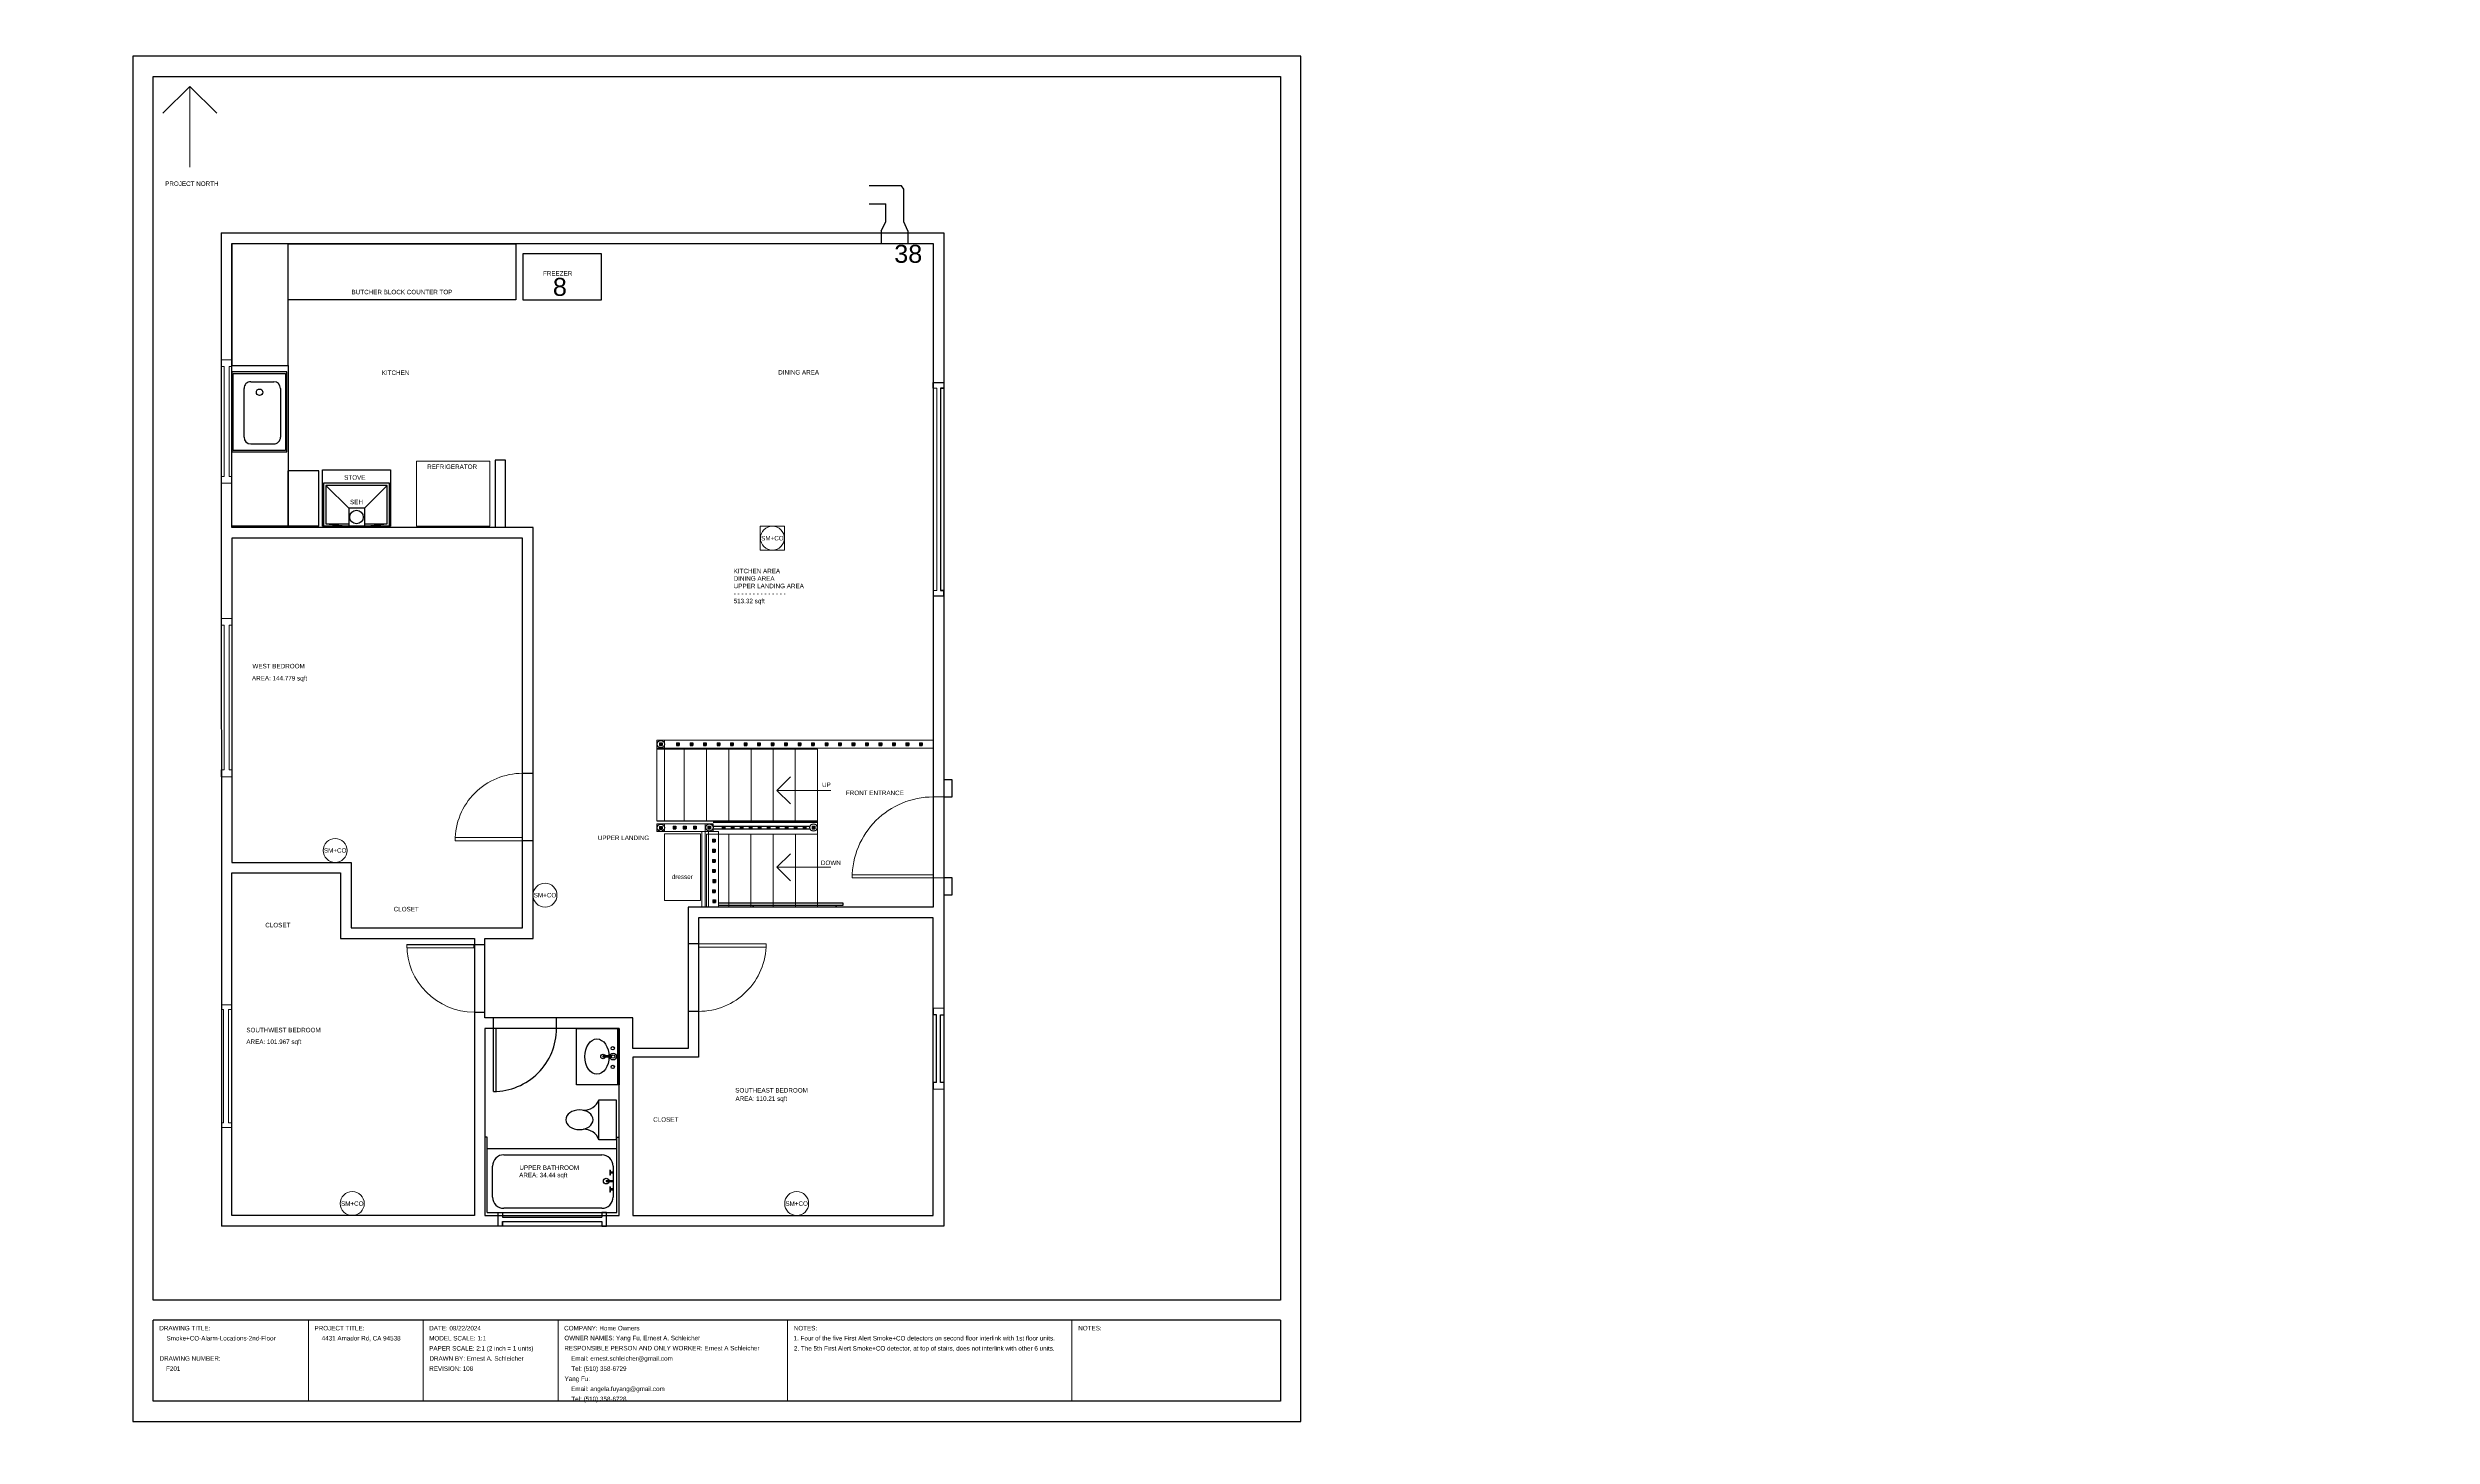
# Paper-space layout 'Layout1' of a CAD drawing. Header units: inches. Extents: x 2.53 to 12.41, y 0.69 to 6.45.
# The model-space entities are those that its viewports show. They can reach past a viewport. Long polylines and large blocks are cut down to what shows.
import ezdxf

# ---------------------------------------------------------------- set-up
doc = ezdxf.new("R2010")
doc.units = ezdxf.units.IN
doc.header["$MEASUREMENT"] = 0
doc.linetypes.add('CENTER2', pattern=[1.125, 0.75, -0.125, 0.125, -0.125])
doc.linetypes.add('DASHED', pattern=[0.75, 0.5, -0.25])
doc.layers.get('0').update_dxf_attribs({"color": 1, "lineweight": 9})
for name, color, linetype, lineweight in [('00-page-edge', 7, 'Continuous', 9), ('A201-Floorplan-2nd-floor', 7, 'Continuous', 9), ('A201-Text', 7, 'Continuous', 9), ('F201-Fire-and-CO-2nd-floor', 1, 'Continuous', 9)]:
    doc.layers.add(name, color=color, linetype=linetype, lineweight=lineweight)
doc.layers.add('Title Block', color=7, linetype='Continuous')
doc.layers.get('0').off()
doc.styles.get("Standard").update_dxf_attribs({"font": 'Arial.ttf', "height": 2})

# ---------------------------------------------------------------- blocks, each defined once
blk = doc.blocks.new('refrigerator')
at = {"layer": 'A201-Floorplan-2nd-floor', "linetype": 'CENTER2'}
blk.add_lwpolyline([(0, 0), (-32.625, 0), (-32.625, 28.925), (0, 28.925)], close=True, dxfattribs=at)
blk = doc.blocks.new('stove')
at = {"layer": 'A201-Floorplan-2nd-floor', "linetype": 'CENTER2', "lineweight": 30}
blk.add_lwpolyline([(-30.3, 25), (0, 25), (0, 0), (-30.3, 0)], close=True, dxfattribs=at)
blk = doc.blocks.new('L2-dining-room-window')
at = {"layer": 'A201-Floorplan-2nd-floor', "lineweight": 30}
for p, q in [((0, -2.5), (0, 0)), ((0, 0), (4.8, 0)), ((4.8, 0), (4.8, -2.5)), ((3.2, -2.5), (4.8, -2.5)), ((3.2, -2.5), (3.2, -92.5)), ((4.8, -2.5), (3.2, -2.5)), ((0, -92.5), (0, -95)), ((0, -95), (4.8, -95)), ((3.2, -92.5), (4.8, -92.5)), ((4.8, -92.5), (3.2, -92.5)), ((4.8, -95), (4.8, -92.5))]:
    blk.add_line(p, q, dxfattribs=at)
at = {"layer": 'A201-Floorplan-2nd-floor'}
blk.add_lwpolyline([(0, -92.5), (1.6, -92.5), (1.6, -2.5), (0, -2.5)], dxfattribs=at)
blk = doc.blocks.new('L2-SE-bedroom-window')
at = {"lineweight": 30}
blk.add_line((0, -33.125), (0, -36.125), dxfattribs=at)
at = {"layer": 'A201-Floorplan-2nd-floor'}
for p, q in [((4.75, 0), (0, 0)), ((0, -36.125), (4.75, -36.125))]:
    blk.add_line(p, q, dxfattribs=at)
at = {"layer": 'A201-Floorplan-2nd-floor', "lineweight": 30}
for p, q in [((0, 0), (0, -3)), ((4.75, 0), (4.75, -3)), ((1.5, -3), (0, -3)), ((1.5, -33.125), (1.5, -3)), ((3.25, -3), (4.75, -3)), ((3.25, -33.125), (3.25, -3)), ((1.5, -33.125), (0, -33.125)), ((4.75, -33.125), (3.25, -33.125)), ((4.75, -33.125), (4.75, -36.125))]:
    blk.add_line(p, q, dxfattribs=at)
blk = doc.blocks.new('L2-bathroom-door')
at = {"lineweight": 30}
for p, q in [((0, -28), (0, 0)), ((1.2, 0), (0, 0)), ((0, 0), (0, 0)), ((1.2, -28), (1.2, 0))]:
    blk.add_line(p, q, dxfattribs=at)
blk.add_arc((0, 0), 28, 270, 0, dxfattribs=at)
blk = doc.blocks.new('L2-SE-bedroom')
at = {"layer": 'A201-Floorplan-2nd-floor'}
for p, q in [((30, 0), (0, 0)), ((0, 0), (0, -1.4)), ((0, -1.4), (30, -1.4))]:
    blk.add_line(p, q, dxfattribs=at)
blk.add_arc((0, 0), 30, 270, 0, dxfattribs=at)
blk = doc.blocks.new('L2-W-bedroom-door')
at = {"layer": 'A201-Floorplan-2nd-floor'}
for p, q in [((-156.2, -523.3), (-186.2, -523.3)), ((-186.2, -524.7), (-156.2, -524.7)), ((-156.2, -524.7), (-156.2, -523.3))]:
    blk.add_line(p, q, dxfattribs=at)
blk.add_arc((-156.2, -524.7), 30, 90, 180, dxfattribs=at)
blk = doc.blocks.new('L2-SW-bedroom-door')
at = {"layer": 'A201-Floorplan-2nd-floor', "lineweight": 30}
for p in [(-313.9, -549.4), (-283.9, -550.8)]:
    blk.add_line(p, (-283.9, -549.4), dxfattribs=at)
at = {"layer": 'A201-Floorplan-2nd-floor'}
blk.add_line((-313.9, -550.8), (-283.9, -550.8), dxfattribs=at)
blk.add_arc((-283.9, -549.4), 30, 180, 270, dxfattribs=at)
blk = doc.blocks.new('L2-SW-bedroom-window')
at = {"layer": 'A201-Floorplan-2nd-floor'}
for p, q in [((0, 54.5), (-4.7, 54.5)), ((0, 52.5), (0, 54.5)), ((-4.7, 52.5), (-3.7, 52.5)), ((-3.7, 2), (-3.7, 52.5)), ((-1.5, 2), (-1.5, 52.5)), ((-1.5, 52.5), (0, 52.5)), ((-3.7, 2), (-4.7, 2)), ((0, 0), (-4.7, 0)), ((0, 2), (-1.5, 2)), ((0, 0), (0, 2))]:
    blk.add_line(p, q, dxfattribs=at)
at = {"layer": 'A201-Floorplan-2nd-floor', "lineweight": 30}
for p, q in [((-4.7, 54.5), (-4.7, 52.5)), ((-4.7, 2), (-4.7, 0))]:
    blk.add_line(p, q, dxfattribs=at)
blk = doc.blocks.new('L2-bathroom-bath-tub')
at = {"lineweight": 30}
for p, q in [((-1, 0), (0, 0)), ((-58.7, 0), (-59.7, 0)), ((-58.7, -33.5), (-58.7, 0)), ((-58.7, -5), (-1, -5)), ((-51.3, -7.8), (-7.7, -7.8)), ((-1, -33.5), (-1, 0)), ((-56.3, -26.6), (-56.3, -12.8)), ((-2.7, -12.8), (-2.7, -26.6)), ((-7.7, -31.6), (-51.3, -31.6)), ((-58.7, -33.5), (-1, -33.5))]:
    blk.add_line(p, q, dxfattribs=at)
for centre, start, end in [((-51.3, -12.8), 90, 180), ((-7.7, -12.8), 0, 90), ((-51.3, -26.6), 180, 270), ((-7.7, -26.6), 270, 0)]:
    blk.add_arc(centre, 5, start, end, dxfattribs=at)
blk = doc.blocks.new('L2-bathroom-window')
at = {"lineweight": 30}
for p, q in [((0, 0), (0, 6)), ((0, 6), (2, 6)), ((2, 0), (0, 0)), ((2, 6), (2, 4)), ((2, 6), (2, 4)), ((2, 4), (46.2, 4)), ((2, 2), (2, 0)), ((2, 0), (2, 2)), ((2, 2), (46.2, 2)), ((48.2, 6), (46.2, 6)), ((46.2, 6), (46.2, 4)), ((46.2, 2), (46.2, 0)), ((46.2, 0), (48.2, 0)), ((48.2, 0), (48.2, 6))]:
    blk.add_line(p, q, dxfattribs=at)
blk = doc.blocks.new('brick-facade-right-of-front-door')
at = {"lineweight": 30}
for p, q in [((3.625, 7.625), (0, 7.625)), ((0, 7.625), (0, 0)), ((0, 0), (3.625, 0)), ((3.625, 0), (3.625, 7.625))]:
    blk.add_line(p, q, dxfattribs=at)
blk = doc.blocks.new('brick-facade-left-of-front-door')
at = {"lineweight": 30}
for p, q in [((3.625, 0), (0, 0)), ((0, 0), (0, -7.625)), ((3.625, -7.625), (3.625, 0)), ((0, -7.625), (3.625, -7.625))]:
    blk.add_line(p, q, dxfattribs=at)
blk = doc.blocks.new('L2-bathroom-sink')
at = {"lineweight": 30}
for p, q in [((-19, -25), (-19, 0)), ((-19, 0), (0, 0)), ((-0.8, 0), (-0.8, -25)), ((0, 0), (0, -25)), ((-3.4, -12.2), (-7.2, -12.2)), ((-7.2, -12.8), (-7.2, -12.2)), ((-3.4, -12.8), (-7.2, -12.8)), ((0, -25), (-19, -25))]:
    blk.add_line(p, q, dxfattribs=at)
for centre, radius in [((-2.9, -8.8), 0.75), ((-7.2, -12.5), 1), ((-2.7, -12.5), 1.5), ((-2.9, -17.1), 0.75), ((-2.7, -12.5), 0.75)]:
    blk.add_circle(centre, radius, dxfattribs=at)
blk.add_ellipse((-9.9, -12.5), major_axis=(0, 7.83), ratio=0.682565, dxfattribs=at)
blk = doc.blocks.new('L2-toilet')
at = {"layer": 'A201-Floorplan-2nd-floor', "lineweight": 30}
for p, q in [((-7.8, 0), (-7.8, 17.8)), ((-7.8, 17.8), (0, 17.8)), ((0, 17.8), (0, 0)), ((0, 0), (-7.8, 0))]:
    blk.add_line(p, q, dxfattribs=at)
for centre, start, end in [((-14.4, 20.3), 267.5527, 339.3943), ((-14.4, -2.5), 20.6057, 92.4473)]:
    blk.add_arc(centre, 7.15, start, end, dxfattribs=at)
blk.add_ellipse((-16.4, 8.9), major_axis=(-6.05, 0), ratio=0.722961, start_param=4.712389, end_param=10.995574, dxfattribs=at)
blk = doc.blocks.new('L2-tub-hot-faucet')
at = {"layer": 'A201-Floorplan-2nd-floor', "lineweight": 30}
for p, q in [((-1.3, 1.4), (-1.5, 1.4)), ((-1.5, 1.4), (-1.5, -0.9)), ((-1.3, 1.4), (-1.3, -0.9)), ((0, 0.5), (-1.3, 0.5)), ((0, 0), (-1.3, 0)), ((-1.3, -0.9), (-1.3, 0)), ((-1.3, -0.9), (-1.5, -0.9))]:
    blk.add_line(p, q, dxfattribs=at)
blk = doc.blocks.new('L2-tub-faucets-and-drain')
at = {"layer": 'A201-Floorplan-2nd-floor', "lineweight": 30}
for p, q in [((0, 0.2), (3.1, 0.2)), ((0, 0.2), (0, -0.2)), ((0, -0.2), (3.1, -0.2))]:
    blk.add_line(p, q, dxfattribs=at)
blk.add_circle((0, 0), 1.25, dxfattribs=at)
at = {"lineweight": 30}
for p in [(3.1, 3.5), (3.1, -4)]:
    blk.add_blockref('L2-tub-hot-faucet', p, dxfattribs=at)
blk = doc.blocks.new('L2-furnace-register-38-and-duct')
at = {"layer": 'A201-Floorplan-2nd-floor', "lineweight": 30}
for p, q in [((9, 25.6), (-5.4, 25.6)), ((10, 24.2), (9, 25.6)), ((10, 9.6), (10, 24.2)), ((-5.3, 17.6), (2.1, 17.6)), ((2, 9.6), (2.1, 17.6)), ((0, 5.6), (2, 9.6)), ((0, 5.6), (0, 0)), ((11.9, 5.6), (10, 9.6)), ((11.9, 5.6), (11.9, 0))]:
    blk.add_line(p, q, dxfattribs=at)
blk = doc.blocks.new('L2-north-kitchen-butcher-block')
at = {"layer": 'A201-Floorplan-2nd-floor', "linetype": 'CENTER2', "lineweight": 30}
blk.add_lwpolyline([(0, -25), (-101.3, -25), (-101.3, 0), (0, 0)], close=True, dxfattribs=at)
blk = doc.blocks.new('L2-kitchen-NW-butcher-block')
at = {"layer": 'A201-Floorplan-2nd-floor', "linetype": 'CENTER2', "lineweight": 30}
blk.add_lwpolyline([(25, -54.2), (25, 0), (0, 0), (0, -54.2)], close=True, dxfattribs=at)
blk = doc.blocks.new('L2-kitchen-butcher-block-sink')
at = {"layer": 'A201-Floorplan-2nd-floor', "linetype": 'CENTER2', "lineweight": 30}
blk.add_lwpolyline([(0, 71.3625), (25, 71.3625), (25, 0), (0, 0)], close=True, dxfattribs=at)
blk = doc.blocks.new('L2-butcher-block-west-stove')
at = {"layer": 'A201-Floorplan-2nd-floor', "linetype": 'CENTER2', "lineweight": 30}
for p, q in [((13.7, 24.6), (0, 24.6)), ((0, 0), (0, 24.6)), ((13.7, 0), (13.7, 24.6)), ((13.7, 0), (0, 0))]:
    blk.add_line(p, q, dxfattribs=at)
blk = doc.blocks.new('smart-hood')
at = {"lineweight": 30}
for p, q in [((11.15625, 8), (11.15625, 0)), ((18.15625, 8), (11.15625, 8)), ((18.15625, 8), (18.15625, 0))]:
    blk.add_line(p, q, dxfattribs=at)
blk.add_lwpolyline([(0, 0), (29.3125, 0), (29.3125, 19), (0, 19)], close=True, dxfattribs=at)
blk.add_lwpolyline([(18.15625, 1), (28.3125, 1), (28.3125, 18), (1, 18), (1, 1), (11.15625, 1)], dxfattribs=at)
blk.add_circle((14.65625, 4), 3, dxfattribs=at)
blk = doc.blocks.new('L2-stove-exhaust-hood')
at = {"layer": 'A201-Floorplan-2nd-floor', "lineweight": 30}
for p, q in [((0, 8), (-10.15625, 18)), ((17.15625, 18), (7, 8)), ((-10.15625, 1), (0, 0)), ((7, 0), (17.15625, 1))]:
    blk.add_line(p, q, dxfattribs=at)
blk.add_blockref('smart-hood', (-11.15625, 0), dxfattribs=at)
blk = doc.blocks.new('L2-cabinet-holding-kitchen-sink')
at = {"layer": 'A201-Floorplan-2nd-floor', "lineweight": -3}
for points in [[(0, 0), (0, 35.6), (-24.4, 35.6), (-24.4, 0)], [(-23.8, 0.6), (-23.8, 34.9), (-0.6, 34.9), (-0.6, 0.6)]]:
    blk.add_lwpolyline(points, close=True, dxfattribs=at)
blk = doc.blocks.new('L2-kitchen-sink-and-drain')
at = {"layer": 'A201-Floorplan-2nd-floor', "lineweight": -3}
for p, q in [((-6.9375, -19.96875), (-6.9375, 1.71875)), ((-3.9375, 4.71875), (6.28125, 4.71875)), ((9.28125, 1.71875), (9.28125, -19.96875)), ((-3.9375, -22.96875), (6.28125, -22.96875))]:
    blk.add_line(p, q, dxfattribs=at)
blk.add_circle((0, 0), 1.45459, dxfattribs=at)
for centre, start, end in [((-3.9375, 1.71875), 90, 180), ((6.28125, 1.71875), 0, 90), ((-3.9375, -19.96875), 180, 270), ((6.28125, -19.96875), 270, 0)]:
    blk.add_arc(centre, 3, start, end, dxfattribs=at)
blk = doc.blocks.new('L2-front-door')
at = {"layer": 'A201-Floorplan-2nd-floor'}
for p, q in [((-36, 1.4), (0, 1.4)), ((-36, 0), (0, 0))]:
    blk.add_line(p, q, dxfattribs=at)
at = {"layer": 'A201-Floorplan-2nd-floor', "lineweight": 30}
blk.add_line((0, 1.4), (0, 0), dxfattribs=at)
at = {"layer": 'A201-Floorplan-2nd-floor'}
blk.add_arc((0, 0), 36, 90, 180, dxfattribs=at)
blk = doc.blocks.new('L2-banister-rail')
at = {"layer": 'A201-Floorplan-2nd-floor', "lineweight": -3}
for p, q in [((292.3, -354.6), (291.1, -355.8)), ((292.3, -355.8), (291.1, -354.6)), ((291.1, -354.6), (291.1, -355.8)), ((291.1, -354.6), (292.3, -354.6)), ((291.1, -355.8), (292.3, -355.8)), ((292.3, -354.6), (292.3, -355.8))]:
    blk.add_line(p, q, dxfattribs=at)
at = {"layer": 'A201-Floorplan-2nd-floor', "lineweight": 5}
blk.add_line((291.7, -355.8), (291.7, -354.6), dxfattribs=at)
blk = doc.blocks.new('L2-dresser-in-front-of-banister')
at = {"layer": 'A201-Floorplan-2nd-floor', "lineweight": 5}
for p, q in [((232.3, -358), (232.3, -387.6)), ((248.3, -358), (232.3, -358)), ((248.3, -387.6), (248.3, -358)), ((232.3, -387.6), (248.3, -387.6))]:
    blk.add_line(p, q, dxfattribs=at)
blk = doc.blocks.new('L2-SW-bannister-ball')
at = {"layer": 'A201-Floorplan-2nd-floor', "lineweight": -3}
blk.add_circle((231.6, -355.2), 1.62, dxfattribs=at)
at = {"color": 1, "lineweight": 5}
blk.add_blockref('L2-banister-rail', (-60.1, 0), dxfattribs=at)
blk = doc.blocks.new('L2-SE-bannister-ball')
at = {"layer": 'A201-Floorplan-2nd-floor', "lineweight": -3}
blk.add_circle((252.3, -355.2), 1.62, dxfattribs=at)
at = {"color": 1, "lineweight": 5}
blk.add_blockref('L2-banister-rail', (-39.5, 0), dxfattribs=at)
blk = doc.blocks.new('L1-pt-5-bannister-ball')
at = {"layer": 'A201-Floorplan-2nd-floor', "lineweight": -3}
blk.add_circle((298.6, -355.2), 1.61, dxfattribs=at)
at = {"color": 1, "lineweight": 5}
blk.add_blockref('L2-banister-rail', (6.9, 0), dxfattribs=at)
blk = doc.blocks.new('L2-south-stairway-5-steps')
at = {"layer": 'A201-Floorplan-2nd-floor', "lineweight": 5}
for p, q in [((-49.375, 0), (0, 0)), ((-49.375, 0), (-49.375, -32.40625)), ((-39.5, 0), (-39.5, -32.40625)), ((-29.625, 0), (-29.625, -32.40625)), ((-19.75, 0), (-19.75, -32.40625)), ((-9.875, 0), (-9.875, -32.40625)), ((0, 0), (0, -32.40625))]:
    blk.add_line(p, q, dxfattribs=at)
blk = doc.blocks.new('L2-south-stairway-handrail-to-L1')
at = {"layer": 'A201-Floorplan-2nd-floor', "lineweight": -3}
for p, q in [((-44.1, 1.2), (11.2, 1.2)), ((11.2, 0), (-44.1, 0)), ((-28.7, -0.8), (-28.7, 0)), ((-28.5, -0.8), (-28.5, 0)), ((8.1, 0), (8.1, -0.8)), ((8.3, 0), (8.3, -0.8)), ((11.2, 1.2), (11.2, 0))]:
    blk.add_line(p, q, dxfattribs=at)
blk = doc.blocks.new('L1-arrow')
at = {"lineweight": 5}
for p, q in [((188.3, -366), (182.3, -360)), ((182.3, -366), (164.3, -366)), ((182.3, -366), (188.3, -366)), ((188.3, -366), (182.3, -372))]:
    blk.add_line(p, q, dxfattribs=at)
blk = doc.blocks.new('L2-west-bedroom-window')
at = {"layer": 'A201-Floorplan-2nd-floor'}
for p, q in [((-4.8, 70.4), (0, 70.4)), ((-3.5, 67.4), (-4.8, 67.4)), ((-3.5, 67.4), (-3.5, 3)), ((0, 67.4), (-1.3, 67.4)), ((-1.3, 67.4), (-1.3, 3)), ((-4.8, 3), (-3.5, 3)), ((0, 0), (-4.8, 0)), ((-1.3, 3), (0, 3)), ((0, 3), (0, 0))]:
    blk.add_line(p, q, dxfattribs=at)
at = {"layer": 'A201-Floorplan-2nd-floor', "lineweight": 30}
for p, q in [((-4.8, 70.4), (-4.8, 67.4)), ((0, 70.4), (0, 67.4)), ((-4.8, 3), (-4.8, 0))]:
    blk.add_line(p, q, dxfattribs=at)
blk = doc.blocks.new('L2-kitchen-window')
at = {"layer": 'A201-Floorplan-2nd-floor'}
for p, q in [((0, 54.9), (-4.8, 54.9)), ((0, 54.9), (0, 51.9)), ((-3.5, 51.9), (-4.8, 51.9)), ((-3.5, 51.9), (-3.5, 3)), ((0, 51.9), (-1.3, 51.9)), ((-1.3, 51.9), (-1.3, 3)), ((-4.8, 3), (-3.5, 3)), ((0, 0), (-4.8, 0)), ((-1.3, 3), (0, 3)), ((0, 3), (0, 0))]:
    blk.add_line(p, q, dxfattribs=at)
at = {"layer": 'A201-Floorplan-2nd-floor', "lineweight": 30}
for p, q in [((-4.8, 54.9), (-4.8, 51.9)), ((-4.8, 3), (-4.8, 0))]:
    blk.add_line(p, q, dxfattribs=at)
blk = doc.blocks.new('L2-First-Alert-Smoke+CO-224')
at = {"layer": 'F201-Fire-and-CO-2nd-floor', "lineweight": 5}
blk.add_circle((0, 5.3, -87.6), 5.33, dxfattribs=at)
blk.add_text('SM+CO', height=2, dxfattribs=at).set_placement((-5, 4.3, -87.6))
blk = doc.blocks.new('L2-First-Alert-Smoke+CO-223')
at = {"layer": 'F201-Fire-and-CO-2nd-floor', "lineweight": 5}
blk.add_circle((0, 5.3, -87.8), 5.33, dxfattribs=at)
blk.add_text('SM+CO', height=2, dxfattribs=at).set_placement((-5, 4.3, -87.8))
blk = doc.blocks.new('L2-First-Alert-Smoke+CO-221')
at = {"layer": 'F201-Fire-and-CO-2nd-floor', "lineweight": 5}
blk.add_circle((0, 5.3, -87.9), 5.33, dxfattribs=at)
blk.add_text('SM+CO', height=2, dxfattribs=at).set_placement((-5, 4.3, -87.9))
blk = doc.blocks.new('L2-First-Alert-Smoke+CO-220')
at = {"layer": 'F201-Fire-and-CO-2nd-floor', "lineweight": 5}
blk.add_circle((5.3, 0, -87.2), 5.33, dxfattribs=at)
blk.add_text('SM+CO', height=2, dxfattribs=at).set_placement((0.3, -1, -87.2))
blk = doc.blocks.new('L2-Ceiling-Smoke+CO-222')
at = {"layer": '00-page-edge', "lineweight": 5}
blk.add_line((0, 0, -93.2), (0, 0, -93.2), dxfattribs=at)
at = {"layer": 'F201-Fire-and-CO-2nd-floor', "lineweight": 5}
for p, q in [((-5.4, -5.4, -93.2), (-5.4, 5.4, -93.2)), ((-5.4, 5.4, -93.2), (5.4, 5.4, -93.2)), ((5.4, 5.4, -93.2), (5.4, -5.4, -93.2)), ((5.4, -5.4, -93.2), (-5.4, -5.4, -93.2))]:
    blk.add_line(p, q, dxfattribs=at)
blk.add_circle((0, 0, -93.2), 5.33, dxfattribs=at)
blk.add_text('SM+CO', height=2, dxfattribs=at).set_placement((-5, -1, -93.2))
blk = doc.blocks.new('arrow')
at = {"layer": '00-page-edge', "lineweight": 5}
for q in [(-12, 24), (0, 0), (12, 24)]:
    blk.add_line((0, 36), q, dxfattribs=at)
blk = doc.blocks.new('project-northt')
at = {"layer": 'Title Block', "lineweight": 5}
blk.add_blockref('arrow', (0, -36), dxfattribs=at)
blk.add_text('PROJECT NORTH', height=2, dxfattribs=at).set_placement((-11, -44.3))

msp = doc.modelspace()

# ---------------------------------------------------------------- linework, layer by layer
at = {"layer": '00-page-edge', "lineweight": 5}
for p, q in [((574.4, 413.5), (610.4, 413.5)), ((574.4, 287), (610.4, 287)), ((574.4, 185), (610.4, 185)), ((574.4, 125), (610.4, 125)), ((574.4, 74), (610.4, 74)), ((574.4, 5), (574.4, 5)), ((574.4, 5), (574.4, 5))]:
    msp.add_line(p, q, dxfattribs=at)
at = {"layer": '00-page-edge', "lineweight": -3}
for points in [[(12.1, -4), (619.4, -4), (619.4, 515.3), (12.1, 515.3)], [(565.4, 5), (21.1, 5), (21.1, 506.3), (565.4, 506.3)]]:
    msp.add_lwpolyline(points, close=True, dxfattribs=at)
at = {"layer": 'A201-Floorplan-2nd-floor', "lineweight": -3}
for p, q in [((90.7, 356.6), (532.5, 356.6)), ((90.7, 35.2), (90.7, 356.6)), ((532.5, 356.6), (532.5, 35.3)), ((352.2, 228.9), (352.2, 300.4)), ((352.8, 254), (352.8, 300.4)), ((354.6, 254), (354.6, 297.1)), ((355.8, 254), (355.8, 297.1)), ((407, 247.5), (407, 242.8)), ((437, 247.5), (437, 242.8)), ((444.6, 184.3), (439.9, 184.3)), ((331, 169.2), (331, 173.9)), ((361, 169.2), (361, 173.9)), ((221.8, 161.7), (191.8, 161.7)), ((191.8, 161.7), (191.8, 157)), ((191.8, 157), (221.8, 157)), ((407.3, 147.8), (407.3, 152.5)), ((437.3, 147.8), (437.3, 152.5)), ((444.6, 156.3), (439.9, 156.3)), ((444.6, 156.3), (444.6, 152.5)), ((526.5, 153.5), (498, 153.5)), ((90.7, 35.2), (532.5, 35.3))]:
    msp.add_line(p, q, dxfattribs=at)
at = {"layer": 'A201-Floorplan-2nd-floor', "lineweight": 5}
for p, q in [((316.4, 351.8), (316.4, 228.9)), ((319.9, 351.8), (319.9, 228.9)), ((341.6, 351.8), (341.6, 356.6)), ((377.6, 351.8), (377.6, 356.6)), ((320.3, 300.4), (320.3, 228.9)), ((352.2, 300.4), (320.3, 300.4)), ((390.6, 300.4), (352.2, 300.4)), ((352.2, 290.5), (320.3, 290.5)), ((352.2, 280.6), (320.3, 280.6)), ((352.2, 270.8), (320.3, 270.8)), ((352.2, 260.9), (320.3, 260.9)), ((390.6, 256.3), (357, 256.3)), ((357, 228.9), (357, 256.3)), ((390.6, 249), (390.6, 256.3)), ((352.2, 251), (320.3, 251)), ((353.5, 228.9), (353.5, 254)), ((353.5, 254), (357, 254)), ((357, 250.4), (353.5, 250.4)), ((390.6, 249), (357, 249)), ((352.2, 241.1), (320.3, 241.1)), ((352.2, 232.3), (316.4, 232.3)), ((316.4, 228.9), (352.2, 228.9)), ((353.5, 232.3), (357, 232.3)), ((353.5, 228.9), (357, 228.9)), ((120.5, 204.3), (119.4, 204.3))]:
    msp.add_line(p, q, dxfattribs=at)
at = {"layer": 'A201-Floorplan-2nd-floor', "linetype": 'DASHED', "lineweight": 5}
for p, q in [((357, 251.9), (390.6, 251.9)), ((357, 250.4), (390.6, 250.4))]:
    msp.add_line(p, q, dxfattribs=at)
at = {"layer": 'A201-Floorplan-2nd-floor', "lineweight": -3}
for points in [[(221.8, 173.9), (221.8, 40), (95.4, 39.9), (95.4, 351.8), (390.6, 351.8), (390.6, 242.8), (453.5, 242.8), (453.5, 218.3), (439.9, 218.3), (439.9, 152.5), (404.6, 152.5), (404.6, 173.9), (221.8, 173.9)], [(366.1, 255), (364.9, 255)], [(370.6, 255), (369.4, 255)], [(375.1, 255), (373.9, 255)], [(379.6, 255), (378.4, 255)], [(384.1, 255), (382.9, 255)], [(375.4, 39.9), (375.4, 88.3), (404.6, 88.3), (404.6, 147.8), (527.8, 147.8), (527.8, 40), (375.4, 40)]]:
    msp.add_lwpolyline(points, dxfattribs=at)
for points in [[(457.3, 247.5), (457.3, 218.3), (527.8, 218.3), (527.8, 351.8), (395.4, 351.8), (395.4, 247.5)], [(527.8, 212.2), (444.6, 212.2), (444.6, 152.5), (527.8, 152.5)], [(226.5, 39.9), (370.7, 40), (370.7, 93), (399.8, 93), (399.8, 169.2), (226.5, 169.2)]]:
    msp.add_lwpolyline(points, close=True, dxfattribs=at)
at = {"layer": 'A201-Floorplan-2nd-floor', "linetype": 'CENTER2', "lineweight": -3}
msp.add_lwpolyline([(120.5, 204.3), (100, 204.3), (100, 169.3), (120.5, 169.3)], close=True, dxfattribs=at)
at = {"layer": 'A201-Text', "lineweight": 5}
msp.add_line((120.5, 169.3), (120.5, 170.5), dxfattribs=at)
at = {"layer": 'Title Block', "lineweight": -3}
for p, q in [((574.4, 506.3), (574.4, 5)), ((574.4, 506.3), (610.4, 506.3)), ((610.4, 506.3), (610.4, 5)), ((610.4, 5), (574.4, 5))]:
    msp.add_line(p, q, dxfattribs=at)

# ---------------------------------------------------------------- block references
at = {"lineweight": -3, "rotation": 89.99999999999999}
for name, p in [('L2-dining-room-window', (157.2, 351.8)), ('L2-SE-bedroom', (407, 247.5)), ('L2-tub-faucets-and-drain', (512.5, 206.4)), ('L2-north-kitchen-butcher-block', (95.5, 166.3)), ('L2-W-bedroom-door', (-163.6, 325.4)), ('refrigerator', (221.1, 154.7)), ('stove', (221.1, 110.5)), ('L2-stove-exhaust-hood', (221.1, 91.9)), ('L2-butcher-block-west-stove', (221.1, 65)), ('L2-kitchen-sink-and-drain', (161.6, 52.3)), ('L2-SW-bedroom-window', (488.6, 40))]:
    msp.add_blockref(name, p, dxfattribs=at)
at = {"lineweight": 5, "rotation": 89.99999999999999}
for name, p in [('L2-front-door', (377.6, 351.8)), ('L2-south-stairway-handrail-to-L1', (389.9, 300.4)), ('L1-pt-5-bannister-ball', (0, 0)), ('L2-south-stairway-5-steps', (358.2, 300.4)), ('L2-SE-bannister-ball', (0, 0)), ('L2-dresser-in-front-of-banister', (0, 0)), ('L2-SW-bannister-ball', (-37.1, -0.9)), ('L2-SW-bannister-ball', (0.1, -0.9)), ('L2-cabinet-holding-kitchen-sink', (188.1, 64.4)), ('L2-kitchen-window', (202.1, 40)), ('L2-west-bedroom-window', (332.6, 40))]:
    msp.add_blockref(name, p, dxfattribs=at)
at = {"color": 1, "lineweight": 5, "rotation": 89.99999999999999}
for p in [(-37.1, 54.6), (-37.1, 48.6), (-37.1, 42.6), (-37.1, 36.6), (-37.1, 30.6), (-37.1, 24.6), (-37.1, 18.6), (-37.1, 12.6), (-37.1, 6.6), (-37.1, 0.6), (-37.1, -5.4), (0, 2.9), (0, -1.1), (0, -5.1), (-37.1, -11.4), (0, -9.1), (0, -13.1), (-37.1, -17.4), (-37.1, -23.4), (0, -17.1), (0, -21.1), (0, -25.1), (-37.1, -29.4), (-37.1, -35.4), (0, -29.1), (0, -33.1), (5.8, -37.4), (10.3, -37.4), (14.8, -37.4), (19.3, -37.4), (23.8, -37.3), (28.3, -37.4), (32.8, -37.3), (-37.1, -41.4), (-37.1, -47.4), (0, -45.9), (-37.1, -53.4), (0, -50.4), (0, -54.9)]:
    msp.add_blockref('L2-banister-rail', p, dxfattribs=at)
at = {"layer": '00-page-edge', "lineweight": 5, "rotation": 89.99999999999999}
for name, p in [('L2-First-Alert-Smoke+CO-224', (527.8, 291.1, 87.6)), ('L2-Ceiling-Smoke+CO-222', (226.5, 280.3, 93.2)), ('L2-First-Alert-Smoke+CO-220', (385.3, 173.9, 87.2)), ('L2-First-Alert-Smoke+CO-223', (527.8, 93.5, 87.8)), ('L2-First-Alert-Smoke+CO-221', (370.7, 85.9, 87.9)), ('project-northt', (25.5, 21.3))]:
    msp.add_blockref(name, p, dxfattribs=at)
at = {"layer": 'A201-Floorplan-2nd-floor', "lineweight": -3, "rotation": 89.99999999999999}
for name, p in [('brick-facade-right-of-front-door', (341.6, 356.6)), ('brick-facade-left-of-front-door', (377.6, 356.6)), ('L2-SE-bedroom-window', (435.5, 351.8)), ('L2-furnace-register-38-and-duct', (95.4, 328.7)), ('L2-bathroom-sink', (444.6, 212.2)), ('L2-bathroom-bath-tub', (493, 212.2)), ('L2-toilet', (494.1, 210.9)), ('L2-bathroom-window', (532.5, 158.3)), ('L2-bathroom-door', (444.6, 156.3)), ('L2-SW-bedroom-door', (-142.1, 431.6)), ('L2-kitchen-NW-butcher-block', (95.5, 40)), ('L2-kitchen-butcher-block-sink', (221.1, 40))]:
    msp.add_blockref(name, p, dxfattribs=at)
at = {"layer": 'A201-Floorplan-2nd-floor', "lineweight": 5, "rotation": 270}
for p in [(704.7, 470.6), (738.9, 470.6)]:
    msp.add_blockref('L1-arrow', p, dxfattribs=at)

# ---------------------------------------------------------------- texts
at = {"layer": '00-page-edge', "lineweight": 5}
for s, p in [('DRAWING NUMBER:', (592.4, 7.8)), ('F201', (596.9, 10.7))]:
    msp.add_text(s, height=2, rotation=90, dxfattribs=at).set_placement(p)
at = {"layer": 'A201-Floorplan-2nd-floor', "lineweight": 5}
for s, p in [('DOWN', (371.9, 301.9)), ('UP', (337.2, 302.4)), ('dresser', (378.1, 235.6))]:
    msp.add_text(s, height=2, rotation=90, dxfattribs=at).set_placement(p)
at = {"layer": 'A201-Floorplan-2nd-floor', "lineweight": -3, "insert": (96, 334.5), "char_height": 8, "attachment_point": 1, "rotation": 90}
msp.add_mtext('38', dxfattribs=at)
at = {"layer": 'A201-Text', "lineweight": 5}
for s, p in [('FRONT ENTRANCE', (340.8, 313)), ('DINING AREA', (153.7, 282.9)), ('SOUTHEAST BEDROOM', (473.1, 263.8)), ('AREA: 110.21 sqft', (476.8, 263.9)), ('CLOSET', (486.1, 227.3)), ('UPPER LANDING', (360.8, 202.7)), ('FREEZER', (109.7, 178.3)), ('UPPER BATHROOM', (507.5, 167.8)), ('AREA: 34.44 sqft', (510.8, 167.7)), ('REFRIGERATOR', (195.7, 126.8)), ('BUTCHER BLOCK COUNTER TOP', (118, 93.2)), ('KITCHEN', (153.9, 106.6)), ('CLOSET', (392.5, 111.9)), ('STOVE', (200.5, 89.9)), ('SEH', (211.4, 92.5)), ('SOUTHWEST BEDROOM', (446.3, 46.4)), ('WEST BEDROOM', (284.4, 49.1)), ('AREA: 144.779 sqft', (289.8, 48.9)), ('CLOSET', (399.6, 54.8)), ('AREA: 101.967 sqft', (451.5, 46.4))]:
    msp.add_text(s, height=2, rotation=90, dxfattribs=at).set_placement(p)
at = {"layer": 'A201-Text', "lineweight": 5, "insert": (240.1, 263.1), "char_height": 2, "width": 69.688, "attachment_point": 1, "rotation": 90}
msp.add_mtext('KITCHEN AREA\\PDINING AREA\\PUPPER LANDING AREA\\P- - - - - - - - - - - - - -\\P513.32 sqft', dxfattribs=at)
at = {"layer": 'A201-Text', "lineweight": -3, "insert": (110.7, 182.7), "char_height": 8, "attachment_point": 1, "rotation": 90}
msp.add_mtext('8', dxfattribs=at)
at = {"layer": 'Title Block', "lineweight": 5}
for s, p in [('NOTES:', (578.9, 416.3)), ('1. Four of the five First Alert Smoke+CO detectors on second floor interlink with 1st floor units.', (583.4, 289.7)), ('2. The 5th First Alert Smoke+CO detector, at top of stairs, does not interlink with other 6 units.', (587.9, 289.9)), ('NOTES:', (578.9, 289.8)), ('RESPONSIBLE PERSON AND ONLY WORKER: Ernest A Schleicher', (587.8, 187.8)), ('OWNER NAMES: Yang Fu, Ernest A. Schleicher', (583.3, 187.8)), ('Email: ernest.schleicher@gmail.com', (592.4, 190.8)), ('Email: angela.fuyang@gmail.com', (605.9, 190.8)), ('COMPANY: Home Owners', (578.9, 187.7)), ('Tel: (510) 358-6729', (596.9, 190.9)), ('Tel: (510) 358-6728', (610.4, 190.9)), ('Yang Fu:', (601.4, 187.9)), ('PAPER SCALE: 2:1 (2 inch = 1 units)', (587.9, 127.7)), ('DRAWN BY: Ernest A. Schleicher', (592.4, 127.8)), ('DATE: 09/22/2024', (578.9, 127.7)), ('MODEL SCALE: 1:1', (583.4, 127.7)), ('REVISION: 108', (596.9, 127.7)), ('4431 Amador Rd, CA 94538', (583.4, 79.9)), ('PROJECT TITLE:', (578.9, 76.7)), ('Smoke+CO-Alarm-Locations-2nd-Floor', (583.4, 10.9)), ('DRAWING TITLE:', (578.9, 7.7))]:
    msp.add_text(s, height=2, rotation=90, dxfattribs=at).set_placement(p)

psp = doc.layouts.get("Layout1")

# ---------------------------------------------------------------- viewports
at = {"layer": '0', "lineweight": 5, "view_target_point": (241.7211, 207.2679), "view_twist_angle": 270}
psp.add_viewport(center=(7.4703, 3.5675), size=(9.8793, 5.755574), view_center_point=(280.9606, -75.4443), view_height=617.729823, dxfattribs=at)

doc.saveas('drawing.dxf')
